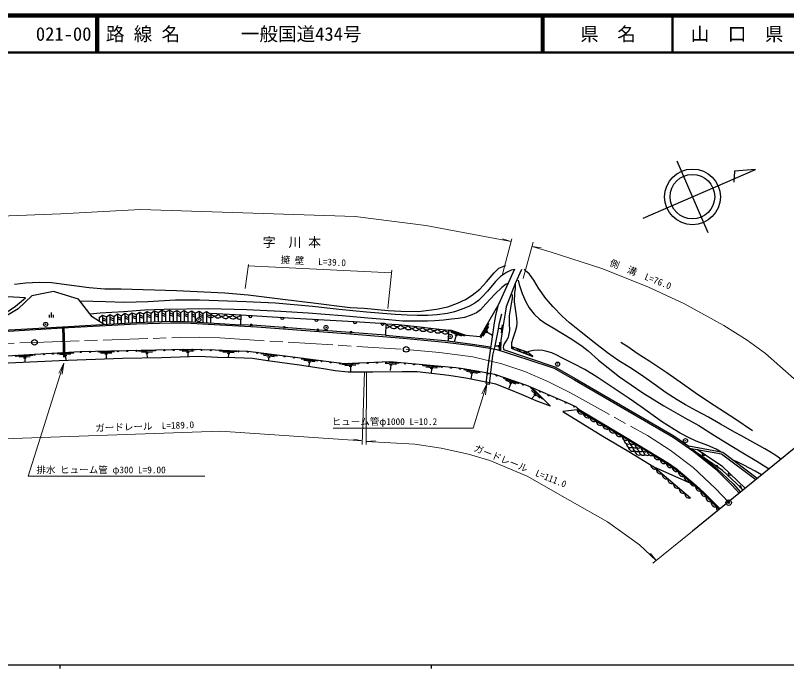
# Model space of a CAD drawing. Units: millimetres at full size, sheet at 1:1000; details may follow other scales. Extents: x 40000 to 680000, y 20000 to 380000.
# Drawn here: x 156008 to 363711, y 204000 to 380000 of the extents above; entities that cross this region are included whole.
import ezdxf
from ezdxf.enums import TextEntityAlignment as Align

# ---------------------------------------------------------------- set-up
doc = ezdxf.new("R2010")
doc.units = ezdxf.units.MM
doc.header["$LTSCALE"] = 1000
doc.header["$PDMODE"] = 32
doc.header["$PDSIZE"] = 500
doc.linetypes.add('CHAIN', pattern=[18.5, 12, -1.5, 3.5, -1.5])
for name, color, linetype, lineweight in [('M-BGD', 7, 'Continuous', 25), ('M-BMK', 2, 'CHAIN', 13), ('M-BMK-OTRS', 5, 'Continuous', 25), ('M-BMK-SRVR', 3, 'Continuous', 25), ('M-STR-HTXT', 7, 'Continuous', 13), ('M-TTL', 2, 'Continuous', 140), ('M-TTL-BAND', 7, 'Continuous', 25), ('M-TTL-LINE', 7, 'Continuous', 50)]:
    doc.layers.add(name, color=color, linetype=linetype, lineweight=lineweight)
for name, color, linetype in [('M-BMK-HTXT', 7, 'Continuous'), ('M-OTRS', 6, 'Continuous'), ('M-TTL-TXT', 7, 'Continuous')]:
    doc.layers.add(name, color=color, linetype=linetype)
doc.styles.add('ＭＳ ゴシック', font='')
doc.styles.get('ＭＳ ゴシック').set_extended_font_data('MS Gothic')

# ---------------------------------------------------------------- blocks, each defined once
blk = doc.blocks.new('open_arrow')
at = {"color": 0, "linetype": 'Continuous', "lineweight": -2}
blk.add_lwpolyline([(7.5, 1.25), (0, 0), (7.5, -1.25)], dxfattribs=at)

msp = doc.modelspace()

# ---------------------------------------------------------------- linework, layer by layer
at = {"layer": 'M-BGD'}
for p, q in [((165190, 298582), (165190, 299279)), ((165723, 298582), (165723, 299911)), ((166256, 298582), (166256, 299279)), ((179484, 299230), (179484, 297009)), ((181477, 299397), (181477, 296850)), ((183470, 299565), (183470, 296962)), ((185463, 299733), (185463, 297074)), ((186507, 299248), (186507, 297133)), ((187456, 299901), (187456, 297186)), ((187456, 299150), (188500, 298745)), ((188500, 299416), (188500, 297245)), ((189449, 300068), (189449, 297281)), ((189449, 299318), (190493, 298913)), ((190493, 299583), (190493, 297318)), ((191442, 300236), (191442, 297352)), ((191442, 299486), (192486, 299081)), ((192486, 299751), (192486, 297389)), ((193435, 300404), (193435, 297423)), ((193435, 299653), (194479, 299248)), ((193435, 299153), (194479, 298748)), ((194479, 299919), (194479, 297461)), ((195427, 300571), (195427, 297494)), ((195427, 299821), (196472, 299416)), ((195427, 299321), (196472, 298916)), ((196472, 300087), (196472, 297532)), ((197495, 300614), (197495, 297568)), ((197495, 299864), (198470, 299486)), ((197495, 299364), (198470, 298986)), ((198470, 300001), (198470, 297575)), ((199493, 300529), (199493, 297568)), ((199493, 299779), (200468, 299401)), ((199493, 299279), (200468, 298901)), ((200468, 299916), (200468, 297562)), ((201492, 300444), (201492, 297555)), ((201492, 299693), (202459, 299318)), ((201492, 299193), (202459, 298818)), ((202459, 299836), (202459, 297510)), ((203490, 300359), (203490, 297445)), ((203490, 299608), (204457, 299233)), ((203490, 299108), (204457, 298733)), ((204457, 299751), (204457, 297385)), ((205488, 300273), (205488, 298544)), ((205488, 299523), (206463, 299145)), ((206463, 299661), (206463, 297259)), ((207486, 300188), (207486, 297194)), ((207486, 299438), (208587, 299011)), ((208608, 299663), (208527, 297129)), ((216809, 299188), (208608, 299663)), ((216731, 299193), (216659, 296657)), ((178535, 298577), (178535, 297620)), ((179484, 298479), (180528, 298074)), ((179484, 297979), (180528, 297574)), ((180528, 298745), (180528, 296797)), ((181477, 298647), (182521, 298242)), ((181477, 298147), (182521, 297742)), ((182521, 298913), (182521, 296909)), ((183470, 298815), (184514, 298410)), ((183470, 298315), (184514, 297910)), ((184514, 299080), (184514, 297021)), ((185463, 298983), (186507, 298577)), ((185463, 298483), (186507, 298077)), ((187456, 298650), (188500, 298245)), ((189449, 298818), (190493, 298413)), ((191442, 298986), (192486, 298581)), ((205488, 299023), (206463, 298645)), ((207486, 298938), (208571, 298517)), ((219779, 299012), (218790, 299071)), ((228369, 298503), (227380, 298562)), ((237563, 297965), (236574, 298023)), ((247983, 297360), (246994, 297415)), ((168727, 295783), (168969, 287884)), ((169077, 295794), (169319, 287895)), ((219193, 296512), (219818, 296477)), ((228171, 295884), (228795, 295838)), ((237147, 295226), (237771, 295180)), ((255411, 296959), (254422, 297012)), ((255801, 296938), (255718, 293798)), ((272616, 295164), (272531, 292293)), ((277035, 293608), (272774, 295054)), ((283551, 296969), (281301, 293072)), ((283436, 296169), (281936, 293572)), ((283121, 295024), (282771, 294417)), ((286858, 295572), (286151, 295672)), ((286824, 295329), (286892, 295815)), ((286919, 294503), (287213, 296582)), ((246123, 294568), (246747, 294518)), ((276228, 293565), (273387, 294529)), ((274712, 293763), (274140, 292079)), ((275043, 293651), (274380, 293876)), ((282946, 294721), (284486, 293831)), ((286217, 290882), (285248, 290905)), ((286211, 290637), (286222, 291127)), ((286402, 289828), (286451, 291927)), ((171700, 289029), (167208, 288766)), ((182684, 289338), (178185, 289237)), ((181941, 289021), (178942, 288954)), ((193681, 289585), (189183, 289484)), ((192938, 289268), (189939, 289201)), ((191795, 288943), (191096, 288927)), ((191446, 288935), (191474, 287666)), ((204679, 289857), (200181, 289739)), ((203937, 289537), (200938, 289459)), ((202796, 289207), (202096, 289189)), ((202446, 289198), (202477, 288012)), ((215651, 289356), (211155, 289552)), ((214889, 289089), (211891, 289220)), ((213727, 288839), (213027, 288870)), ((213377, 288854), (213329, 287765)), ((226559, 288220), (222095, 288791)), ((160719, 288387), (156227, 288125)), ((159988, 288044), (156993, 287869)), ((158857, 287677), (158158, 287636)), ((158508, 287657), (158576, 286487)), ((170969, 288686), (167974, 288511)), ((169839, 288319), (169140, 288278)), ((169489, 288299), (169567, 286969)), ((180798, 288695), (180098, 288680)), ((180448, 288688), (180478, 287373)), ((225777, 288018), (222801, 288398)), ((224598, 287866), (223904, 287955)), ((224251, 287910), (224121, 286897)), ((237468, 286816), (233005, 287393)), ((236686, 286615), (233711, 286999)), ((235507, 286465), (234813, 286554)), ((235160, 286509), (235013, 285370)), ((248458, 286077), (243962, 285887)), ((247721, 285746), (244724, 285619)), ((246585, 285397), (245886, 285367)), ((246235, 285382), (246299, 283884)), ((259399, 286198), (254918, 286613)), ((258625, 285968), (255637, 286245)), ((257452, 285775), (256755, 285840)), ((257103, 285808), (256965, 284314)), ((270352, 285183), (265871, 285598)), ((269578, 284953), (266590, 285230)), ((268405, 284761), (267708, 284825)), ((268056, 284793), (267942, 283560)), ((281218, 283716), (276791, 284523)), ((280426, 283555), (277475, 284093)), ((279241, 283466), (278553, 283592)), ((278897, 283529), (278628, 282053)), ((282786, 280777), (283696, 280671)), ((291725, 280715), (287468, 282175)), ((290918, 280674), (288081, 281648)), ((289402, 280877), (288915, 279458)), ((289733, 280764), (289071, 280991)), ((297974, 276605), (294705, 279698)), ((297223, 276902), (295044, 278965)), ((295927, 277716), (294986, 276722)), ((296181, 277475), (295673, 277956)), ((341822, 261553), (341000, 262107)), ((327818, 258505), (337813, 250009)), ((344697, 258593), (345214, 258239)), ((348778, 256199), (348063, 256885)), ((350983, 253166), (351441, 252739))]:
    msp.add_line(p, q, dxfattribs=at)
for points in [[(155741, 307615), (158854, 307952), (162443, 308120), (165737, 308063), (175889, 306662), (180130, 306354), (184449, 306326), (199380, 305905), (212411, 305270), (218668, 304734), (228746, 303468), (236232, 302558), (246199, 301275), (249944, 301077), (256383, 300482), (259803, 300289), (264606, 300261), (269438, 300827), (272471, 301512), (275121, 302491), (277224, 303441), (279068, 304593), (281056, 306234), (282871, 308192), (284916, 310668), (286212, 311878), (287529, 312455), (288056, 312653)], [(290411, 311664), (286152, 302062), (281083, 293355), (277408, 293708), (273480, 295090), (272616, 295164)], [(290356, 311541), (289537, 311328), (288254, 310724), (286696, 309659), (285332, 308265), (283174, 305696), (281654, 304042), (280714, 303193), (279730, 302477), (278328, 301672), (276822, 301002), (274280, 300102), (272342, 299670), (269598, 299342), (267108, 299133), (264257, 299138), (261547, 299198), (258254, 299377), (250598, 300065), (243166, 300753), (236041, 301531), (226024, 302424), (218120, 302845), (205632, 303265), (199081, 303235), (191646, 302813), (185395, 302633), (180245, 302813), (173457, 302970)], [(292272, 311540), (290601, 307728), (288201, 301432), (287920, 299796), (287320, 295962), (286742, 292407), (286678, 289615)], [(362199, 260422), (361044, 261252), (359370, 262281), (357872, 263217), (356444, 264024), (354663, 264973), (352966, 265944), (351527, 266752), (349827, 267631), (345894, 269842), (342671, 271766), (339487, 273497), (336514, 275088), (334244, 276375), (331241, 278346), (328057, 280663), (324663, 283049), (321496, 285093), (318547, 286894), (315503, 289047), (311892, 291887), (308404, 294648), (305244, 297198), (303294, 298938), (300812, 301489), (298869, 303758), (296874, 306506), (295610, 308659), (294440, 310273), (293761, 310905), (293363, 311279), (293035, 311536)], [(288668, 307734), (288176, 307548), (287015, 306657), (285108, 304897), (282699, 302280), (281315, 300712), (280162, 299867), (278501, 299099), (276933, 298637), (275237, 298296), (273438, 298112), (271285, 297850), (270128, 297756), (269005, 297710), (267022, 297633), (264761, 297603), (260342, 297648), (256560, 297940), (250946, 298459), (243995, 299030), (234868, 299769), (227459, 300262), (218338, 300694), (208026, 300972), (196033, 300786), (190865, 300600), (185154, 300168), (178845, 299770), (176135, 299529)], [(289737, 290731), (289743, 291873), (290117, 293341), (290725, 294917), (291018, 296156), (291153, 297169), (291040, 298407), (290403, 302844), (290489, 305214), (290694, 306444), (290680, 307907)], [(291386, 308639), (291651, 307522), (292504, 305079), (293473, 302787), (294362, 301189), (295722, 299519), (297140, 298160), (298650, 297042), (300805, 295821), (305884, 292770), (308650, 290858), (310264, 289660), (313053, 287149), (318669, 282613), (325031, 278328), (330656, 274780), (336280, 271554), (340064, 269459), (344322, 266799), (348495, 264178), (352336, 261842), (355668, 259853), (358145, 258395), (359038, 257852)], [(179869, 296760), (176699, 298805), (173010, 303545), (166278, 305571), (160409, 304481), (156715, 300896), (152249, 298222), (152668, 296638), (151730, 296052), (128784, 295088), (115167, 296191), (114333, 297580)], [(114520, 300140), (125955, 299555), (140334, 299582), (146679, 298769), (151634, 298662), (156049, 301625), (158684, 303926), (148817, 304427), (138805, 304967), (127808, 305398), (122572, 305614), (115307, 305747)], [(289804, 304820), (289783, 303688), (289565, 302265), (289222, 300708), (289014, 299036), (289004, 296995), (289040, 295126), (288832, 293791), (288714, 293202), (288335, 292603), (287621, 291524), (287432, 290988), (287337, 290589), (287508, 290179), (287438, 289944)], [(282786, 280777), (283218, 284640), (285017, 297201), (285432, 299123), (286152, 302062)], [(178535, 298577), (179484, 299230), (180528, 298745)], [(180528, 298745), (181477, 299397), (182521, 298913)], [(182521, 298913), (183470, 299565), (184514, 299080)], [(184514, 299080), (185463, 299733), (186507, 299248)], [(186507, 299248), (187456, 299901), (188500, 299416)], [(188500, 299416), (189449, 300068), (190493, 299583)], [(190493, 299583), (191442, 300236), (192486, 299751)], [(192486, 299751), (193435, 300404), (194479, 299919)], [(194479, 299919), (195427, 300571), (196472, 300087)], [(196472, 300087), (197495, 300614), (198470, 300001)], [(198470, 300001), (199493, 300529), (200468, 299916)], [(200468, 299916), (201492, 300444), (202466, 299831)], [(202466, 299831), (203490, 300359), (204465, 299746)], [(204465, 299746), (205488, 300273), (206463, 299661)], [(206463, 299661), (207486, 300188), (208602, 299487)], [(255801, 296938), (247267, 297399), (229536, 298434), (216731, 299193), (216731, 299193)], [(283696, 280672), (284606, 288445), (285190, 290945), (285898, 294527), (286357, 297192), (286983, 299562)], [(61312, 293285), (112723, 294037), (113950, 294294), (130967, 294609), (151064, 295127), (168645, 296129), (188611, 297251), (197810, 297579), (201777, 297553), (209521, 297066), (216660, 296657)], [(151079, 294777), (168664, 295779), (188626, 296865), (197828, 297180), (201767, 297203), (209500, 296717), (221038, 296056), (246125, 294217), (260477, 293023), (271741, 291986), (279098, 291066), (283223, 290419), (285670, 289939), (293979, 287266), (301154, 284908), (306548, 281779), (333139, 266341), (338693, 262458), (344667, 257723), (348927, 253421), (350917, 251247)], [(255718, 293798), (246152, 294566), (221061, 296405), (216660, 296657)], [(255801, 296938), (259074, 296715), (264084, 296145), (269341, 295550), (272616, 295164)], [(255718, 293798), (260529, 293413), (271770, 292395), (279146, 291413), (283328, 290801), (284089, 290637)], [(354549, 268089), (349783, 271260), (346954, 273126), (342983, 275735), (339078, 278325), (335045, 281187), (331465, 283716), (326877, 286722), (323496, 288904), (320941, 290705), (319114, 291883)], [(114098, 285963), (173417, 289430), (198131, 289985), (202486, 290099), (209781, 289912), (215768, 289651), (218611, 289539), (230022, 288080), (244510, 286210), (256866, 286734), (274649, 285086), (276633, 284856), (283224, 283655), (285073, 283314), (293677, 280362), (304536, 275689), (306998, 274547), (307351, 274251), (307808, 273813), (320489, 266284), (331898, 259357), (334011, 257929), (336878, 255503), (339473, 253256), (341435, 251446), (343549, 249314), (345791, 247079)], [(287438, 289944), (294121, 287692), (301288, 285353), (306769, 282185), (333320, 266678), (337388, 263888)], [(346081, 262311), (344710, 263136), (342486, 264140), (340789, 264749), (339332, 265283), (337266, 266260), (335048, 267462), (333444, 268420), (329981, 270572), (324583, 274515), (321322, 276805), (315658, 280542), (312662, 282524), (309367, 284575), (306231, 286213), (303015, 287810), (301857, 288460), (300441, 289046), (299106, 289430), (298034, 289693), (296840, 289774), (295564, 289694), (294674, 289533), (294322, 289435), (293947, 289283)], [(294782, 279887), (296019, 278819), (300112, 274748), (296308, 276153), (292318, 277868), (288825, 279315), (285408, 280598), (283258, 281052), (281377, 281486), (277366, 282292), (272749, 282978), (266566, 283727), (264212, 283956), (260212, 283998), (252263, 283874), (247864, 283832), (245626, 283874), (242134, 284188), (238989, 284753), (232527, 285756), (223901, 286927), (219887, 287517), (217590, 287601), (215125, 287749), (210488, 287791), (205419, 288123), (195388, 287744), (184809, 287533), (167760, 286902), (150156, 286106)], [(307273, 273726), (303458, 273258), (314184, 266663), (321248, 262528), (328000, 258393), (339473, 253256)], [(307273, 273726), (319702, 266402), (327695, 261651), (333904, 257652), (339007, 253464), (345527, 246864)], [(355769, 255193), (346514, 262233), (337388, 263888), (337374, 263379), (339674, 263060), (346225, 261874), (355455, 254938)], [(338107, 263278), (340409, 261473), (344901, 257935), (349303, 253811), (351322, 251576)], [(352553, 252578), (346439, 258443), (339562, 263076)], [(351943, 252082), (351441, 252739), (346456, 257387), (339795, 261955)], [(356976, 256175), (355240, 257189), (352195, 258811), (350262, 259795), (349400, 260037)]]:
    msp.add_lwpolyline(points, dxfattribs=at)
msp.add_lwpolyline([(289492, 290337), (295360, 288089), (293947, 289283), (289737, 290731)], close=True, dxfattribs=at)
for centre, radius in [((164150, 296740), 550), ((205399, 298001), 550), ((205399, 298001), 50), ((164150, 296740), 50), ((239662, 295907), 550), ((239662, 295907), 50), ((273128, 293481), 550), ((273128, 293481), 50), ((161152, 288563), 150), ((163648, 288708), 150), ((166144, 288854), 150), ((168639, 289000), 150), ((171135, 289146), 150), ((173631, 289284), 150), ((176131, 289341), 150), ((178630, 289397), 150), ((181129, 289453), 150), ((183629, 289509), 150), ((186128, 289565), 150), ((188627, 289622), 150), ((191127, 289678), 150), ((193626, 289734), 150), ((196126, 289790), 150), ((198625, 289848), 150), ((201124, 289914), 150), ((203623, 289920), 150), ((206122, 289856), 150), ((208622, 289792), 150), ((211120, 289704), 150), ((213617, 289595), 150), ((216115, 289487), 150), ((218613, 289387), 150), ((221093, 289070), 150), ((223573, 288753), 150), ((156161, 288271), 150), ((158656, 288417), 150), ((226053, 288436), 150), ((228532, 288119), 150), ((231012, 287801), 150), ((233492, 287481), 150), ((235971, 287161), 150), ((238450, 286841), 150), ((240930, 286521), 150), ((255890, 286542), 150), ((243409, 286201), 150), ((245899, 286119), 150), ((248397, 286225), 150), ((250894, 286330), 150), ((253392, 286436), 150), ((258383, 286442), 150), ((260872, 286212), 150), ((263361, 285981), 150), ((265851, 285751), 150), ((268340, 285520), 150), ((270829, 285289), 150), ((273319, 285059), 150), ((275805, 284801), 150), ((278272, 284405), 150), ((302034, 286039), 550), ((302034, 286039), 50), ((280732, 283957), 150), ((283191, 283509), 150), ((285626, 282966), 150), ((287991, 282154), 150), ((290356, 281343), 150), ((292720, 280532), 150), ((295043, 279611), 150), ((297339, 278623), 150), ((299636, 277634), 150), ((301932, 276646), 150), ((304229, 275658), 150), ((306499, 274613), 150), ((308541, 273203), 150), ((310691, 271927), 150), ((312840, 270651), 150), ((314990, 269374), 150), ((317140, 268098), 150), ((319289, 266821), 150), ((336476, 265416), 550), ((321433, 265535), 150), ((323570, 264238), 150), ((336476, 265416), 50), ((325707, 262940), 150), ((327844, 261643), 150), ((329981, 260346), 150), ((332109, 259034), 150), ((334159, 257607), 150), ((336068, 255992), 150), ((337965, 254363), 150), ((339841, 252712), 150), ((341664, 251002), 150), ((343424, 249226), 150), ((345195, 247461), 150)]:
    msp.add_circle(centre, radius, dxfattribs=at)
for centre, radius, start, end in [((209644, 300263), 1198, 210.09375, 323.28267), ((211641, 300148), 1198, 210.09375, 323.28267), ((213637, 300032), 1198, 210.09375, 323.28267), ((215634, 299917), 1198, 210.09375, 323.28267), ((208615, 299784), 1198, 268.03727, 323.28267), ((210611, 299668), 1198, 210.09375, 323.28267), ((212608, 299553), 1198, 210.09375, 323.28267), ((214605, 299437), 1198, 210.09375, 323.28267), ((216601, 299322), 1198, 210.09375, 274.77528), ((219290, 299139), 505, 187.78212, 345.44032), ((227880, 298630), 505, 187.78212, 345.44032), ((237074, 298092), 505, 187.78212, 345.44032), ((247494, 297485), 505, 188.0113, 345.66949), ((219503, 296440), 318, 6.61368, 166.83141), ((228479, 295807), 318, 5.69734, 165.91508), ((237455, 295149), 318, 5.69734, 165.91508), ((254922, 297083), 505, 188.0815, 345.73969), ((255871, 296916), 1146, 264.96883, 326.69289), ((256840, 297431), 1146, 205.50643, 326.69289), ((257874, 296779), 1146, 205.50643, 326.69289), ((258844, 297312), 1164, 205.99583, 324.34096), ((259878, 296659), 1164, 205.99583, 324.34096), ((260857, 297176), 1198, 206.91311, 320.10203), ((261891, 296523), 1198, 206.91311, 320.10203), ((262844, 296950), 1198, 206.91311, 320.10203), ((263878, 296297), 1198, 206.91311, 320.10203), ((264831, 296724), 1198, 206.91311, 320.10203), ((265866, 296071), 1198, 206.91311, 320.10203), ((266818, 296499), 1198, 206.95008, 320.139), ((267851, 295848), 1198, 206.91311, 320.10203), ((268806, 296274), 1198, 206.95008, 320.139), ((269839, 295622), 1198, 206.91311, 320.10203), ((270795, 296043), 1198, 206.68818, 319.87711), ((272781, 295809), 1198, 206.68818, 261.27246), ((246430, 294489), 318, 5.30611, 165.52384), ((271821, 295390), 1198, 206.91311, 310.24589), ((290934, 291138), 1265, 198.80548, 303.23323), ((292826, 290488), 1265, 198.80548, 303.23323), ((294550, 289540), 1037, 186.10026, 285.40514), ((308469, 273787), 1198, 182.89509, 296.08401), ((310192, 272772), 1198, 182.89509, 296.08401), ((311915, 271756), 1198, 182.89509, 296.08401), ((313638, 270741), 1198, 182.89509, 296.08401), ((315361, 269725), 1198, 182.89509, 296.08401), ((317084, 268710), 1198, 182.89509, 296.08401), ((318808, 267695), 1198, 182.89509, 296.08401), ((320531, 266679), 1198, 182.89509, 296.08401), ((321119, 265708), 1198, 182.89509, 296.08401), ((321707, 264736), 1198, 182.89509, 296.08401), ((322251, 265654), 1198, 182.67826, 295.86719), ((322839, 264683), 1198, 182.67826, 295.86719), ((323970, 264632), 1198, 182.67826, 295.86719), ((322295, 263765), 1198, 182.89509, 296.08401), ((323427, 263711), 1198, 182.67826, 295.86719), ((324015, 262740), 1198, 182.67826, 295.86719), ((324558, 263661), 1198, 182.67826, 295.86719), ((325146, 262689), 1198, 182.67826, 295.86719), ((325689, 263610), 1198, 182.67826, 295.86719), ((326278, 262639), 1198, 182.67826, 295.86719), ((327409, 262588), 1198, 182.67826, 295.86719), ((341466, 261911), 505, 157.2066, 314.86479), ((329124, 261515), 1198, 180.62115, 293.81007), ((330805, 260432), 1198, 180.62115, 293.81007), ((328335, 258931), 1198, 180.43732, 286.22982), ((329859, 257636), 1198, 173.0409, 286.22982), ((332487, 259349), 1198, 180.62115, 293.81007), ((334168, 258266), 1198, 180.62115, 293.81007), ((344925, 258371), 318, 335.45461, 135.67234), ((331383, 256340), 1198, 173.0409, 286.22982), ((335783, 256963), 1198, 174.03322, 287.22214), ((337329, 255695), 1198, 174.03322, 287.22214), ((348488, 256613), 505, 147.36216, 305.02035), ((332907, 255045), 1198, 173.0409, 286.22982), ((334431, 253750), 1198, 173.0409, 286.22982), ((338875, 254426), 1198, 174.03322, 287.22214), ((335955, 252455), 1198, 173.0409, 286.22982), ((340381, 253012), 1198, 168.05444, 281.24336), ((341787, 251589), 1198, 168.05444, 281.24336), ((351175, 252913), 318, 326.89545, 127.11319), ((337479, 251159), 1198, 173.0409, 286.22982), ((343193, 250166), 1198, 168.05444, 281.24336), ((344598, 248743), 1198, 168.05444, 281.24336), ((346004, 247320), 1198, 168.05444, 221.67334)]:
    msp.add_arc(centre, radius, start, end, dxfattribs=at)
at = {"layer": 'M-BMK'}
msp.add_lwpolyline([(61316, 289327), (72420, 289138), (83005, 289180), (96638, 289349), (120228, 290196), (161145, 291904), (200330, 293206), (205613, 293261), (211031, 293086), (261260, 290010), (270264, 289199), (279200, 287980), (287058, 286125), (293184, 284023), (299370, 281364), (305496, 278335), (326272, 266767), (332354, 262841), (338570, 258143), (344534, 252517), (348115, 248709)], dxfattribs=at)
at = {"layer": 'M-BMK-OTRS'}
msp.add_line((369981, 266751), (338335, 241015), dxfattribs=at)
at = {"layer": 'M-BMK-SRVR'}
for p, q in [((334181, 340787), (342536, 321521)), ((325055, 325385), (355358, 338526)), ((349711, 338046), (349543, 335050)), ((355358, 338526), (349711, 338046))]:
    msp.add_line(p, q, dxfattribs=at)
for centre, radius in [((338375, 331115), 7500), ((338358, 331154), 6000), ((161145, 291904), 750), ((161145, 291904), 750), ((261260, 290010), 750), ((261260, 290010), 750), ((348115, 248709), 750), ((348115, 248709), 750)]:
    msp.add_circle(centre, radius, dxfattribs=at)
at = {"layer": 'M-OTRS'}
msp.add_point((348115, 248709), dxfattribs=at)
at = {"layer": 'M-STR-HTXT'}
for p, q in [((289544, 319042), (287219, 319831)), ((287233, 310294), (289736, 319768)), ((292777, 309111), (295487, 318869)), ((295160, 317690), (297593, 317360)), ((217910, 306455), (218773, 312902)), ((257317, 310675), (218726, 312547)), ((256338, 301053), (257382, 311313)), ((250070, 284034), (249437, 264351)), ((250576, 283690), (250500, 264412)), ((249468, 265335), (247066, 265841)), ((250503, 265204), (252949, 265411)), ((338335, 241015), (327701, 232366)), ((328610, 233106), (327082, 235027))]:
    msp.add_line(p, q, dxfattribs=at)
for points in [[(61328, 322376), (168274, 326545), (189678, 327711), (247548, 325841), (266571, 323399), (289544, 319042)], [(295160, 317690), (300315, 316238), (313946, 311816), (326357, 306868), (336202, 302247), (346799, 296461), (353081, 292462), (358050, 288892), (365772, 282054), (371054, 276375), (374946, 270789)], [(169047, 286341), (159461, 255822), (207025, 255822)], [(282984, 280754), (279303, 268818), (241616, 268818)], [(61306, 262677), (211240, 267934), (249468, 265335)], [(250503, 265204), (263615, 264483), (270655, 263370), (278051, 261766), (283799, 260029), (293804, 255821), (305300, 249319), (315459, 243530), (324103, 237384), (328610, 233106)]]:
    msp.add_lwpolyline(points, dxfattribs=at)
at = {"layer": 'M-TTL'}
msp.add_line((680000, 380000), (40000, 380000), dxfattribs=at)
at = {"layer": 'M-TTL-BAND'}
for p, q in [((40000, 205000), (579000, 205000)), ((168000, 205000), (168000, 204000)), ((268000, 205000), (268000, 204000))]:
    msp.add_line(p, q, dxfattribs=at)
at = {"layer": 'M-TTL-LINE'}
for p, q in [((177750, 380000), (177750, 370000)), ((178250, 380000), (178250, 370000)), ((297750, 380000), (297750, 370000)), ((298250, 380000), (298250, 370000)), ((333000, 380000), (333000, 370000)), ((40000, 370000), (680000, 370000))]:
    msp.add_line(p, q, dxfattribs=at)

# ---------------------------------------------------------------- block references
at = {"layer": 'M-STR-HTXT', "xscale": 400, "yscale": 400}
for p, rotation in [((169047, 286341), 252.6), ((282984, 280754), 252.9)]:
    msp.add_blockref('open_arrow', p, dxfattribs=dict(at, rotation=rotation))

# ---------------------------------------------------------------- texts
at = {"layer": 'M-BMK-HTXT', "style": 'ＭＳ ゴシック'}
msp.add_text('字  川 本', height=2566, dxfattribs=at).set_placement((230454, 318918), align=Align.MIDDLE_CENTER)
at = {"layer": 'M-STR-HTXT', "style": 'ＭＳ ゴシック'}
for s, rotation, p in [('擁 壁   L=39.0', 357.223, (236172, 312293)), ('側  溝  L=76.0', 338.263, (323845, 308870)), ('ガードレール  L=189.0', 2.008, (190880, 267802)), ('ガードレール  L=111.0', 337.939, (291431, 257191))]:
    msp.add_text(s, height=1833, rotation=rotation, dxfattribs=at).set_placement(p, align=Align.BOTTOM_CENTER)
msp.add_text('ヒューム管φ1000 L=10.2', height=1833, dxfattribs=at).set_placement((269618, 269079), align=Align.BOTTOM_RIGHT)
msp.add_text('排水 ヒューム管 φ300 L=9.00', height=1833, dxfattribs=at).set_placement((161670, 256083), align=Align.BOTTOM_LEFT)
at = {"layer": 'M-TTL-TXT', "style": 'ＭＳ ゴシック'}
for s, p in [('021-00', (161521, 375000)), ('路 線 名', (180380, 375000)), ('一般国道434号', (216734, 375000))]:
    msp.add_text(s, height=3666, dxfattribs=at).set_placement(p, align=Align.MIDDLE_LEFT)
for s, p in [('県\u3000名', (315625, 375000)), ('山\u3000口\u3000県', (350375, 375000))]:
    msp.add_text(s, height=3666, dxfattribs=at).set_placement(p, align=Align.MIDDLE_CENTER)

doc.saveas('drawing.dxf')
